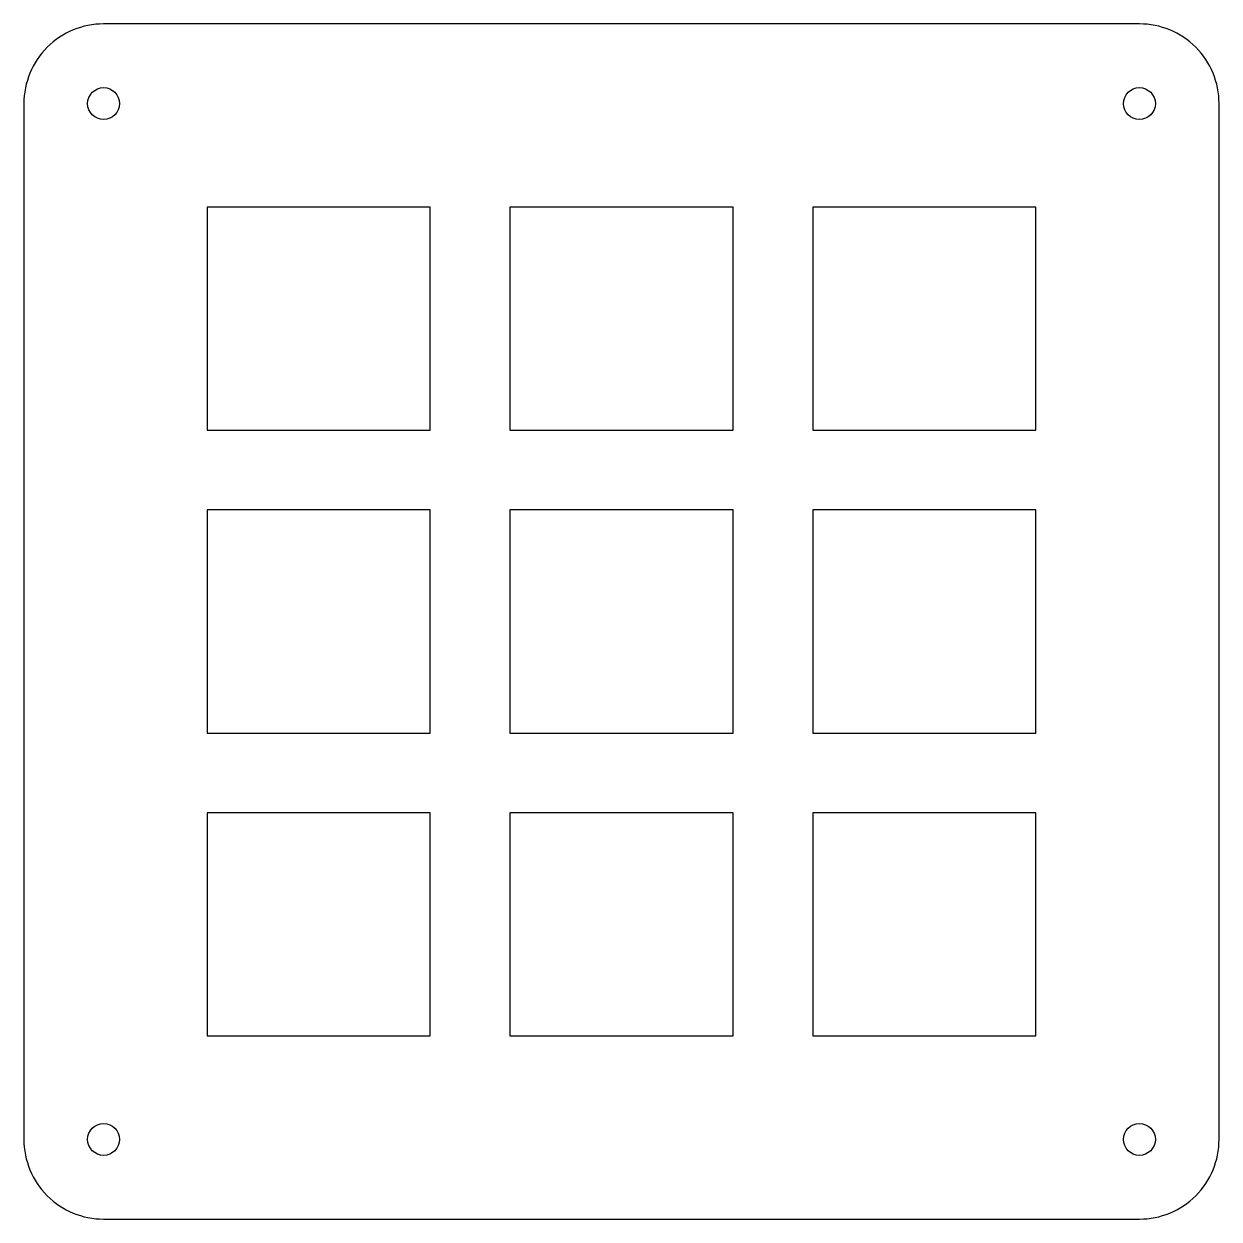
# Model space of a CAD drawing. Header units: millimetres. Extents: x -37.5 to 37.5, y -37.5 to 37.5.
import ezdxf

# ---------------------------------------------------------------- set-up
doc = ezdxf.new("R2010")
doc.units = ezdxf.units.MM
doc.layers.get('0').update_dxf_attribs({"linetype": 'CONTINUOUS'})

msp = doc.modelspace()

# ---------------------------------------------------------------- linework, layer by layer
msp.add_lwpolyline([(32.501, 37.5), (-32.499, 37.5, 0.414214), (-37.499, 32.5), (-37.499, -32.5, 0.414214), (-32.499, -37.5), (32.501, -37.5, 0.414214), (37.501, -32.5), (37.501, 32.5, 0.414214)], format="xyb", close=True)
for points in [[(-11.999, 12), (-11.999, 26), (-25.999, 26), (-25.999, 12)], [(7.001, 12), (7.001, 26), (-6.999, 26), (-6.999, 12)], [(12.001, 12), (26.001, 12), (26.001, 26), (12.001, 26)], [(-25.999, -7), (-11.999, -7), (-11.999, 7), (-25.999, 7)], [(7.001, -7), (7.001, 7), (-6.999, 7), (-6.999, -7)], [(26.001, 7), (12.001, 7), (12.001, -7), (26.001, -7)], [(-25.999, -12), (-25.999, -26), (-11.999, -26), (-11.999, -12)], [(-6.999, -12), (-6.999, -26), (7.001, -26), (7.001, -12)], [(12.001, -12), (12.001, -26), (26.001, -26), (26.001, -12)]]:
    msp.add_lwpolyline(points, close=True)
for centre in [(-32.499, 32.5), (32.501, 32.5), (-32.499, -32.5), (32.501, -32.5)]:
    msp.add_circle(centre, 1)

doc.saveas('drawing.dxf')
